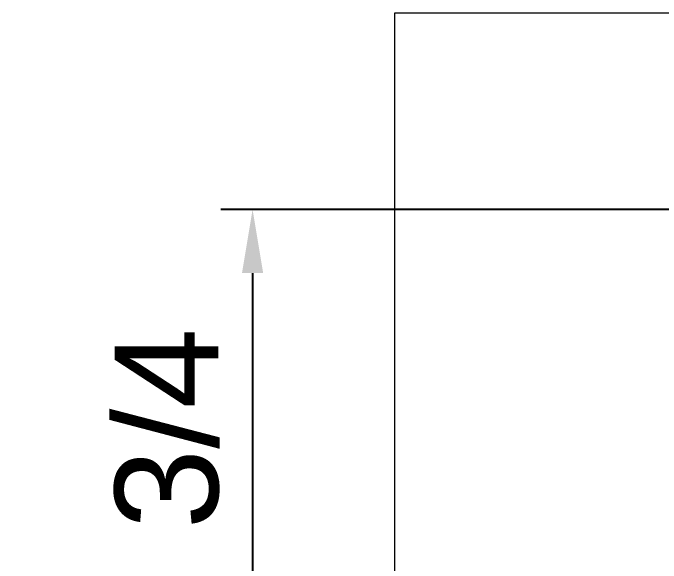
# Model space of a CAD drawing. Header units: inches. Extents: x -12 to 176, y -4 to 123.
# Drawn here: x -9.24 to 0.94, y 11.83 to 20.47 of the extents above; entities that cross this region are included whole.
import ezdxf

# ---------------------------------------------------------------- set-up
doc = ezdxf.new("R2010")
doc.units = ezdxf.units.IN
doc.layers.add('ZANO_R', color=7, linetype='Continuous', lineweight=0)
doc.layers.add('ZANO_W', color=1, linetype='Continuous', lineweight=0)
doc.styles.get("Standard").update_dxf_attribs({"font": 'arial.ttf'})
doc.dimstyles.new('amerykanie', dxfattribs={"dimtxt": 50, "dimasz": 50, "dimexe": 0.5, "dimexo": 0.5, "dimgap": 1, "dimtad": 1, "dimdec": 0, "dimzin": 0, "dimlunit": 5, "dimtxsty": 'Standard', "dimcen": 0.09, "dimclrd": 1, "dimclre": 1, "dimclrt": 1, "dimazin": 0, "dimtfac": 1, "dimtdec": 0, "dimtmove": 0, "dimatfit": 3, "dimfxl": 1, "dimtzin": 0, "dimarcsym": 1})

# ---------------------------------------------------------------- blocks, each defined once
blk = doc.blocks.new('*D361')
at = {"layer": 'ZANO_W', "color": 1, "lineweight": -2}
for p, q in [((4.059, 17.384), (-5.977, 17.384)), ((-5.477, 16.384), (-5.477, 9.605)), ((4.059, 8.605), (-5.977, 8.605))]:
    blk.add_line(p, q, dxfattribs=at)
at = {"layer": 'ZANO_W', "color": 1}
for points in [[(-5.311, 16.384), (-5.644, 16.384), (-5.477, 17.384)], [(-5.644, 9.605), (-5.311, 9.605), (-5.477, 8.605)]]:
    blk.add_solid(points, dxfattribs=at)
at = {"layer": 'ZANO_W', "color": 1, "insert": (-6.818, 12.994), "char_height": 1.625, "attachment_point": 5, "rotation": 90}
blk.add_mtext('8 3/4', dxfattribs=at)

msp = doc.modelspace()

# ---------------------------------------------------------------- linework, layer by layer
at = {"layer": 'ZANO_R'}
msp.add_lwpolyline([(-3.24405, 20.46778), (76.4408, 20.46778), (76.4408, 4.71973), (-3.24405, 4.71973)], close=True, dxfattribs=at)

# ---------------------------------------------------------------- dimensions: what is measured, and where the dimension line sits
at = {"layer": 'ZANO_W'}
dim = msp.add_linear_dim(base=(-5.47741, 8.60466), p1=(4.55897, 17.38419), p2=(4.55896, 8.60466), angle=90, dimstyle='amerykanie', override={"dimtxt": 1.625, "dimasz": 1, "dimgap": 0.5, "dimdec": 4, "dimaunit": 1, "dimadec": 1, "dimtdec": 4, "dimtmove": 1, "dimfrac": 2}, dxfattribs=at)
dim.commit()
dim.dimension.update_dxf_attribs({"geometry": '*D361', "text_midpoint": (-6.81818, 12.99442)})

doc.saveas('drawing.dxf')
